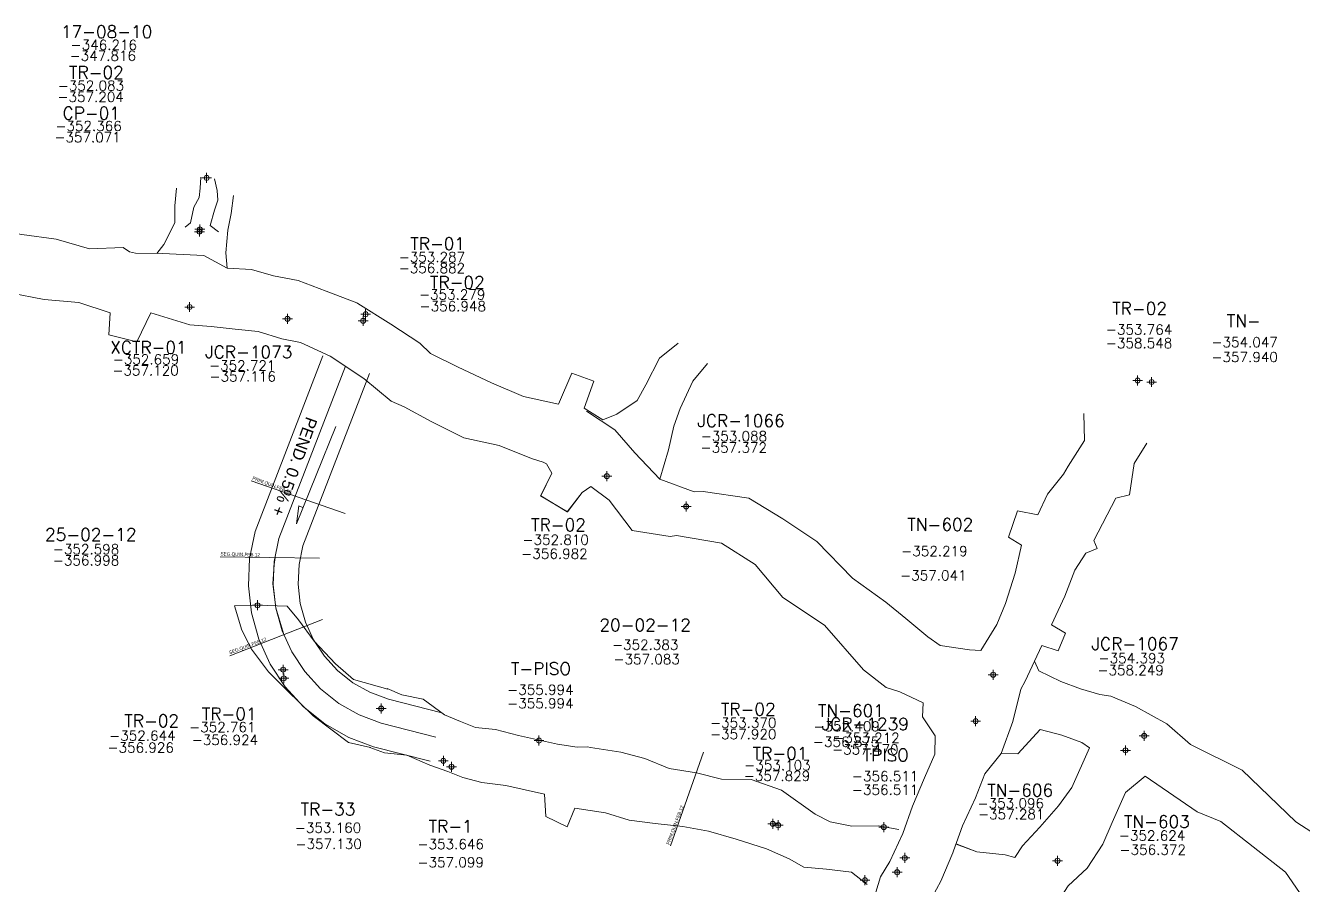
# Model space of a CAD drawing. Extents: x 10449 to 11319, y 9646 to 10021.
# Drawn here: x 10753.3 to 10881.9, y 9806.5 to 9893 of the extents above; entities that cross this region are included whole.
import ezdxf
from ezdxf.enums import TextEntityAlignment as Align

# ---------------------------------------------------------------- set-up
doc = ezdxf.new("R2010")
doc.units = 0
doc.header["$MEASUREMENT"] = 0
doc.header["$PDMODE"] = 34
doc.header["$PDSIZE"] = 0.5
for name, color, linetype in [('F-400--7723-EW-SCR', 2, 'Continuous'), ('F-400-7723-EW-FIC', 2, 'Continuous'), ('MEDIDA', 12, 'Continuous'), ('nom_dib', 7, 'Continuous'), ('R-400-7649-NE-FIC', 38, 'Continuous'), ('XC 400-7726-SW-FIC', 10, 'Continuous')]:
    doc.layers.add(name, color=color, linetype=linetype)
doc.styles.add('ROMAND', font='ROMAND.SHX')
doc.styles.add('ROMANS', font='ROMANS.SHX', dxfattribs={"width": 2.5})

# ---------------------------------------------------------------- blocks, each defined once
blk = doc.blocks.new('F2')
at = {"lineweight": 0}
blk.add_point((0, 0), dxfattribs=at)
at = {"lineweight": 0, "style": 'ROMAND'}
for tag, height, p in [('NOMBRE', 1.25, (0.2, 6.62)), ('CIELO', 1, (0.14, 4.62)), ('PISO', 1, (0.14, 3.25))]:
    blk.add_attdef(tag, text='', height=height, dxfattribs=at).set_placement(p, align=Align.CENTER)
at = {"lineweight": 0, "style": 'ROMANS', "flags": 1}
for tag, p in [('MINA', (-0.07, -3.26)), ('LOCALIZACION', (-0.07, -4.93)), ('ESTRUCTURA', (-0.07, -6.62)), ('NIVEL', (-0.07, -8.29)), ('OBRA', (-0.07, -10.12)), ('FECHA', (-0.07, -11.79)), ('ATRAS', (-0.07, -13.48)), ('TOPOGRAFO', (2.67, -15.3))]:
    blk.add_attdef(tag, text='', height=1.25, dxfattribs=at).set_placement(p, align=Align.CENTER)

msp = doc.modelspace()

# ---------------------------------------------------------------- linework, layer by layer
at = {"color": 3, "linetype": 'Continuous', "lineweight": 0, "flags": 128}
for points in [[(10783.2, 9859.79), (10776.36, 9842.08), (10775.81, 9839.37), (10775.69, 9836.63), (10776, 9833.9), (10776.73, 9831.25), (10777.88, 9828.75), (10779.39, 9826.46), (10781.25, 9824.44), (10783.4, 9822.73), (10785.79, 9821.37), (10788.3, 9820.43), (10793.99, 9818.98)], [(10787.87, 9857.99), (10781.18, 9840.67), (10780.79, 9838.77), (10780.71, 9836.8), (10780.92, 9834.86), (10781.45, 9832.97), (10782.26, 9831.19), (10783.35, 9829.55), (10784.67, 9828.1), (10786.2, 9826.88), (10787.91, 9825.92), (10789.8, 9825.21), (10795.16, 9823.84)]]:
    msp.add_lwpolyline(points, dxfattribs=at)
at = {"color": 1, "linetype": 'Continuous', "lineweight": 0, "elevation": -357.37, "flags": 128}
msp.add_lwpolyline([(10785.47, 9858.72), (10778.77, 9841.38), (10778.3, 9839.07), (10778.2, 9836.72), (10778.46, 9834.38), (10779.09, 9832.11), (10780.07, 9829.97), (10781.37, 9828.01), (10782.96, 9826.27), (10784.8, 9824.8), (10786.85, 9823.64), (10789.05, 9822.82), (10794.57, 9821.41)], dxfattribs=at)
at = {"color": 0, "linetype": 'Continuous', "lineweight": 0, "flags": 128}
msp.add_lwpolyline([(10784.48, 9852.65), (10780.53, 9842.86), (10780.76, 9844.67), (10781.19, 9844.5)], dxfattribs=at)
at = {"color": 2, "linetype": 'Continuous', "lineweight": 0, "flags": 128}
msp.add_lwpolyline([(10779.27, 9831.72), (10778.44, 9834.42), (10778.16, 9836.82), (10778.28, 9838.78), (10778.38, 9839.48)], dxfattribs=at)
at = {"layer": 'F-400--7723-EW-SCR', "color": 1, "linetype": 'Continuous', "lineweight": 0, "flags": 128}
for points, elevation in [([(10859.81, 9853.96), (10859.88, 9851.27), (10858.22, 9848.66), (10857.75, 9847.88), (10856.15, 9845.87), (10855.18, 9843.79), (10853.13, 9844.19), (10852.21, 9841.54), (10853.53, 9840.71), (10852.89, 9837.92), (10851.91, 9834.85), (10851.03, 9832.73), (10849.42, 9830.13), (10848.28, 9830.19), (10845.35, 9830.63), (10844.11, 9831.49), (10841.87, 9833.34), (10839.86, 9834.99), (10836.52, 9837.39), (10832.91, 9841.09), (10829.5, 9843.38), (10826.08, 9845.45), (10821.47, 9846.13), (10820.56, 9846.09), (10817.12, 9847.38), (10814.6, 9850), (10812.57, 9852.34), (10809.73, 9854.22), (10809.73, 9854.22), (10809.73, 9854.22)], -354.19), ([(10866.15, 9851), (10864.86, 9848.95), (10864.39, 9845.79), (10863.01, 9845.44), (10860.81, 9841.18), (10861.14, 9840.37), (10859.99, 9839.9), (10858.88, 9838.22), (10857.88, 9835.6), (10856.53, 9832.7), (10857.94, 9831.85), (10857.23, 9830.09), (10855.56, 9830.62), (10854.83, 9829.06), (10853.9, 9827.04), (10853.47, 9826.22), (10852.66, 9822.98), (10851.49, 9819.74), (10849.84, 9817.71), (10848.89, 9815.29), (10847.57, 9812.47), (10846.69, 9809.96), (10846.61, 9809.74), (10845.39, 9806.89), (10844.54, 9805.28)], -354.19), ([(10809.28, 9846.02), (10809.28, 9846.02), (10809.28, 9846.02), (10810.16, 9846.63), (10812.03, 9845.25), (10814.32, 9842.19), (10818.14, 9841.61), (10818.78, 9841.68), (10823.34, 9840.91), (10826.71, 9838.76), (10829.5, 9835.44), (10833.69, 9832.68), (10837.61, 9828.16), (10839.91, 9826.4), (10841.27, 9825.96), (10843.61, 9824.85), (10843.56, 9823.43), (10844.83, 9821.53), (10844.81, 9819.68), (10843.77, 9817.29), (10842.54, 9814.44), (10841.58, 9811.71), (10840.26, 9808.89), (10839.33, 9807.33), (10838.64, 9805.02)], -353.38), ([(10776.61, 9834.67), (10774.31, 9834.63)], -352.6), ([(10774.31, 9834.63), (10775.02, 9832.15), (10776, 9830.27), (10777.72, 9827.98), (10779.61, 9826.09), (10782.23, 9823.55), (10785.76, 9820.85), (10787.98, 9820.36)], -352.6), ([(10776.61, 9834.67), (10779.61, 9834.58), (10780.73, 9833.19), (10782.3, 9831.05), (10784.45, 9828.77), (10786.28, 9827.2), (10789.73, 9826.22)], -352.6), ([(10854.83, 9829.06), (10855.26, 9828.06), (10857.48, 9827.01), (10859.48, 9826.25), (10861.41, 9825.69), (10862.51, 9825.51), (10865, 9824.48), (10868.16, 9822.73), (10870.55, 9820.66), (10875.74, 9818.07), (10881.16, 9812.89), (10884.84, 9810.48), (10887.03, 9808.26), (10888.35, 9807.19), (10888.35, 9807.19), (10888.35, 9807.19)], -353.03), ([(10851.88, 9809.55), (10851.88, 9809.55), (10852.86, 9809.28), (10853.62, 9810.45), (10855.38, 9812.33), (10857.25, 9814.49), (10858.59, 9816.34), (10860.36, 9820.34), (10859.61, 9820.85), (10857.6, 9821.61), (10855.4, 9822.16), (10853.16, 9819.71), (10851.49, 9819.74)], -356.01), ([(10884.62, 9801.86), (10884.62, 9801.86), (10883.25, 9803.59), (10881.53, 9805.76), (10880.11, 9807.81), (10873.6, 9812.9), (10871.2, 9813.89), (10865.98, 9817.47), (10863.99, 9815.84), (10862.67, 9812.8), (10861.71, 9810.62), (10860.13, 9808.2), (10858.22, 9806.45), (10857.47, 9805.28), (10857.55, 9804.86), (10857.55, 9804.86), (10857.55, 9804.86)], -353.03)]:
    msp.add_lwpolyline(points, dxfattribs=dict(at, elevation=elevation))
at = {"layer": 'F-400--7723-EW-SCR', "color": 2, "linetype": 'Continuous', "lineweight": 0}
for points in [[(10768.44, 9876.66, -353.1), (10768.3, 9874.87, -353.14), (10768.28, 9873.15, -352.88), (10767.18, 9870.98, -353.04), (10766.46, 9870.07, -351.87)], [(10768.44, 9876.66, -356.9), (10768.3, 9874.87, -356.84), (10768.28, 9873.15, -356.88), (10767.18, 9870.98, -357.14), (10766.46, 9870.07, -357.17)], [(10770.9, 9877.76, -346.22), (10770.85, 9876.65, -347.53), (10770.73, 9875.7, -348.38), (10770.19, 9874.73, -349.71), (10769.88, 9873.15, -351.42), (10769.32, 9872.71, -351.63)], [(10770.9, 9877.76, -347.82), (10770.85, 9876.65, -349.03), (10770.73, 9875.7, -350.48), (10770.19, 9874.73, -353.11), (10769.88, 9873.15, -353.72), (10769.32, 9872.71, -354.73)], [(10772.29, 9877.58, -346.22), (10772.54, 9876.43, -347.53), (10772.61, 9875.45, -348.38), (10772.27, 9874.45, -349.71), (10771.86, 9872.89, -351.42), (10772.69, 9872.26, -351.63)], [(10772.29, 9877.58, -347.82), (10772.54, 9876.43, -349.03), (10772.61, 9875.45, -350.48), (10772.27, 9874.45, -353.11), (10771.86, 9872.89, -353.72), (10772.69, 9872.26, -354.73)], [(10774.19, 9875.9, -353.1), (10773.95, 9874.11, -353.14), (10773.63, 9872.44, -352.88), (10773.43, 9870.15, -353.04), (10773.57, 9868.6, -352.55)], [(10774.19, 9875.9, -356.9), (10773.95, 9874.11, -356.84), (10773.63, 9872.44, -356.88), (10773.43, 9870.15, -357.14), (10773.56, 9868.61, -357.12)], [(10745.98, 9873.27, -353.11), (10745.98, 9873.27, -353.11), (10749.22, 9872.62, -353.28), (10752.87, 9872, -353.14), (10756.34, 9871.51, -353.01), (10759.71, 9870.53, -352.97), (10763.1, 9870.67, -353.04), (10763.73, 9870.24, -352.43), (10764.32, 9870.12, -352.42), (10767.06, 9870.08, -352.79), (10771.2, 9869.87, -352.25), (10773.57, 9868.6, -352.55)], [(10745.98, 9873.27, -357.31), (10745.98, 9873.27, -357.31), (10749.22, 9872.62, -357.38), (10752.87, 9872, -357.34), (10756.34, 9871.51, -357.41), (10759.71, 9870.53, -358.37), (10763.1, 9870.67, -357.34), (10763.73, 9870.24, -357.23), (10764.32, 9870.12, -357.22), (10767.06, 9870.08, -357.29), (10771.2, 9869.87, -357.05), (10773.56, 9868.61, -357.12)], [(10773.56, 9868.61, -357.12), (10773.56, 9868.61, -357.12), (10773.56, 9868.61, -357.12), (10773.56, 9868.61, -357.12), (10776.01, 9868.45, -357.32), (10778.23, 9867.83, -357.19), (10780.69, 9867.36, -357.17)], [(10773.57, 9868.6, -352.55), (10773.57, 9868.6, -352.55), (10773.57, 9868.6, -352.55), (10773.57, 9868.6, -352.55), (10776.01, 9868.45, -353.32), (10778.23, 9867.83, -352.59), (10780.69, 9867.36, -352.77)], [(10741, 9867.38, -353.14), (10744.65, 9866.6, -353.11), (10747.97, 9866.35, -353.28), (10751.69, 9866.11, -353.14), (10755.12, 9865.43, -353.01), (10758.63, 9865.14, -352.97), (10761.79, 9864.1, -353.04), (10761.64, 9861.88, -352.43), (10764.45, 9861.17, -352.42), (10765.87, 9864.1, -352.79), (10769.81, 9862.91, -352.25), (10771.94, 9862.73, -352.55)], [(10741, 9867.38, -357.54), (10744.65, 9866.6, -357.31), (10747.97, 9866.35, -357.38), (10751.69, 9866.11, -357.34), (10755.12, 9865.43, -357.41), (10758.63, 9865.14, -358.37), (10761.79, 9864.1, -357.34), (10761.64, 9861.88, -357.23), (10764.45, 9861.17, -357.22), (10765.87, 9864.1, -357.29), (10769.81, 9862.91, -357.05), (10771.94, 9862.73, -357.25)], [(10780.69, 9867.36, -352.77), (10780.69, 9867.36, -352.77), (10780.69, 9867.36, -352.77), (10783.53, 9866.3, -353.09), (10786.61, 9865.1, -353.35), (10786.7, 9865.06, -353.35), (10790.02, 9862.96, -353.9), (10792.97, 9861.05, -353.16)], [(10771.94, 9862.73, -352.55), (10771.94, 9862.73, -352.55), (10771.94, 9862.73, -352.55), (10771.94, 9862.73, -352.55), (10774.35, 9862.47, -353.32), (10776.68, 9862.24, -352.59), (10779.06, 9861.48, -352.77)], [(10771.94, 9862.73, -357.25), (10771.94, 9862.73, -357.25), (10771.94, 9862.73, -357.25), (10771.94, 9862.73, -357.25), (10774.35, 9862.47, -357.32), (10776.68, 9862.24, -357.19), (10779.06, 9861.48, -357.17)]]:
    msp.add_polyline3d(points, dxfattribs=at)
at = {"layer": 'F-400--7723-EW-SCR', "color": 1, "linetype": 'Continuous', "lineweight": 0}
for points in [[(10780.69, 9867.36, -357.17), (10780.69, 9867.36, -357.17), (10780.69, 9867.36, -357.17), (10783.53, 9866.3, -356.89), (10786.61, 9865.1, -357.25), (10786.7, 9865.06, -357.25), (10790.02, 9862.96, -357.3), (10792.97, 9861.05, -357.56)], [(10779.06, 9861.48, -352.77), (10779.06, 9861.48, -352.77), (10779.06, 9861.48, -352.77), (10780.94, 9861.11, -353.09), (10783.94, 9859.73, -353.35), (10783.94, 9859.73, -353.35), (10787.3, 9857.5, -353.9), (10790.08, 9855.23, -353.16)], [(10779.06, 9861.48, -357.17), (10779.06, 9861.48, -357.17), (10779.06, 9861.48, -357.17), (10780.94, 9861.11, -356.89), (10783.94, 9859.73, -357.25), (10783.94, 9859.73, -357.25), (10787.3, 9857.5, -357.3), (10790.08, 9855.23, -357.56)], [(10792.97, 9861.05, -353.16), (10794.04, 9860, -353.17), (10796.81, 9858.62, -353.15), (10800.16, 9857.06, -353.1), (10803.38, 9855.67, -353.56), (10806.91, 9854.91, -353.42), (10808.25, 9858.03, -353.27), (10810.46, 9857.23, -353.26), (10809.51, 9854.51, -353.32), (10811.12, 9853.49, -353.05), (10811.38, 9853.35, -353.04), (10812.8, 9853.89, -352.89)], [(10792.97, 9861.05, -357.56), (10794.04, 9860, -357.67), (10796.81, 9858.62, -357.95), (10800.16, 9857.06, -357.6), (10803.38, 9855.67, -357.56), (10806.91, 9854.91, -357.32), (10808.25, 9858.03, -357.27), (10810.46, 9857.23, -357.26), (10809.51, 9854.51, -357.22), (10811.12, 9853.49, -357.15), (10811.38, 9853.35, -357.14), (10812.8, 9853.89, -356.99)], [(10818.95, 9861.05, -353.13), (10817.07, 9859.55, -353.17), (10815.7, 9856.86, -353.34), (10814.84, 9855.27, -353.45), (10812.8, 9853.89, -352.89), (10812.8, 9853.89, -352.89)], [(10818.95, 9861.05, -356.73), (10817.07, 9859.55, -356.77), (10815.7, 9856.86, -356.64), (10814.84, 9855.27, -356.95), (10812.8, 9853.89, -356.99), (10812.8, 9853.89, -356.99)], [(10821.91, 9859, -353.13), (10820.44, 9857.22, -353.17), (10819.15, 9854.48, -353.34), (10818.54, 9852.71, -353.45), (10817.98, 9850.31, -352.89), (10817.12, 9847.38, -354.19)], [(10821.91, 9859, -356.73), (10820.44, 9857.22, -356.77), (10819.15, 9854.48, -356.64), (10818.54, 9852.71, -356.95), (10817.98, 9850.31, -356.99), (10817.12, 9847.38, -356.91)], [(10790.08, 9855.23, -353.16), (10791.36, 9854.63, -353.17), (10794.09, 9853.16, -353.15), (10797.39, 9851.51, -353.1), (10800.93, 9850.75, -353.56), (10804.19, 9849.46, -353.42), (10805.37, 9849.09, -353.27), (10805.71, 9848.92, -353.26), (10806.24, 9847.98, -353.32), (10805.12, 9845.68, -353.05), (10807.8, 9844.08, -353.04), (10809.28, 9846.02, -352.78)], [(10790.08, 9855.23, -357.56), (10791.36, 9854.63, -357.67), (10794.09, 9853.16, -357.95), (10797.39, 9851.51, -357.6), (10800.93, 9850.75, -357.56), (10804.19, 9849.46, -357.32), (10805.37, 9849.09, -357.27), (10805.71, 9848.92, -357.26), (10806.24, 9847.98, -357.22), (10805.11, 9845.68, -357.15), (10807.81, 9844.09, -357.14), (10809.28, 9846.02, -357.08)], [(10789.66, 9826.3, -352.38), (10791.14, 9825.66, -352.46), (10793.3, 9825.23, -352.33), (10795.45, 9823.66, -352.7), (10797.06, 9822.97, -352.35)], [(10789.66, 9826.3, -357.08), (10791.14, 9825.66, -357.06), (10793.3, 9825.23, -357.03), (10795.45, 9823.66, -357), (10797.06, 9822.97, -357.05)], [(10797.06, 9822.97, -352.35), (10798.56, 9822.38, -352.38), (10800.57, 9822.17, -352.01), (10802.9, 9821.58, -352.45), (10806.8, 9820.69, -352.42), (10808.78, 9820.38, -352.26), (10809.83, 9820.43, -352.17), (10810.12, 9820.35, -351.48), (10813.2, 9819.88, -352.23), (10815.62, 9819.26, -352.57), (10818.04, 9818.23, -352.72), (10820.82, 9817.82, -352.77), (10823.34, 9817.18, -353.11), (10826.32, 9817.14, -353.06), (10829.35, 9816.06, -353.37)], [(10787.91, 9820.36, -357.08), (10789.41, 9819.81, -357.06), (10791.63, 9819.57, -357.03), (10793.95, 9818.57, -357), (10795.77, 9817.93, -357.05)], [(10787.91, 9820.36, -352.38), (10789.41, 9819.81, -352.46), (10791.63, 9819.57, -352.33), (10793.95, 9818.57, -352.7), (10795.77, 9817.93, -352.35)], [(10795.77, 9817.93, -352.35), (10797.27, 9817.34, -352.38), (10799.21, 9816.84, -352.01), (10801.61, 9816.54, -352.45), (10805.51, 9815.65, -352.42), (10805.63, 9813.42, -352.26), (10807.77, 9812.39, -352.17), (10808.56, 9814.25, -351.48), (10811.64, 9813.77, -352.23), (10814.03, 9813.06, -352.57), (10816.63, 9812.7, -352.72), (10819.44, 9812.4, -352.77), (10822, 9811.95, -353.11), (10824.79, 9811.13, -353.06), (10827.84, 9810.15, -353.37)], [(10795.77, 9817.93, -357.05), (10797.27, 9817.34, -357.08), (10799.21, 9816.84, -357.01), (10801.61, 9816.54, -357.05), (10805.51, 9815.65, -357.02), (10805.63, 9813.42, -356.96), (10807.77, 9812.39, -357.07), (10808.56, 9814.25, -357.08), (10811.64, 9813.77, -357.03), (10814.03, 9813.06, -357.07), (10816.63, 9812.7, -357.12), (10819.44, 9812.4, -356.97), (10822, 9811.95, -357.01), (10824.79, 9811.13, -357.06), (10827.84, 9810.15, -356.91)], [(10829.35, 9816.06, -353.37), (10832.75, 9813.65, -353.57), (10834.26, 9812.88, -353.37), (10836.43, 9812.43, -353.03), (10839.12, 9812.49, -353.39), (10841.19, 9812.09, -353.06)], [(10829.35, 9816.06, -356.91), (10832.75, 9813.65, -357.87), (10834.26, 9812.88, -357.77), (10836.43, 9812.43, -357.73), (10839.12, 9812.49, -357.49), (10841.19, 9812.09, -357.46)], [(10827.84, 9810.15, -353.37), (10830.13, 9809.15, -353.57), (10831.6, 9808.3, -353.37), (10833.91, 9808.11, -353.03), (10836.4, 9807.82, -353.39), (10837.98, 9806.56, -353.06)], [(10827.84, 9810.15, -356.91), (10830.13, 9809.15, -357.87), (10831.6, 9808.3, -357.77), (10833.91, 9808.11, -357.73), (10836.4, 9807.82, -357.49), (10837.98, 9806.56, -357.46)], [(10846.94, 9810.65, -351.53), (10846.94, 9810.65, -351.53), (10849.03, 9809.86, -351.88), (10851.88, 9809.55, -352.52)], [(10846.95, 9810.63, -355.13), (10846.95, 9810.63, -355.13), (10849.03, 9809.86, -355.48), (10851.88, 9809.55, -355.82)]]:
    msp.add_polyline3d(points, dxfattribs=at)
at = {"layer": 'MEDIDA', "color": 2, "linetype": 'Continuous', "lineweight": 0, "flags": 128}
for points, elevation in [([(10785.42, 9843.92), (10775.97, 9847.21)], -353.28), ([(10782.84, 9839.42), (10772.84, 9839.55)], -353.28), ([(10783.15, 9833.24), (10773.84, 9829.58)], -353.16), ([(10821.51, 9819.89), (10818.2, 9810.46)], -353.21)]:
    msp.add_lwpolyline(points, dxfattribs=dict(at, elevation=elevation))
at = {"layer": 'nom_dib', "color": 1, "linetype": 'Continuous', "lineweight": 0}
msp.add_polyline3d([(10797.06, 9822.97, -357.05), (10798.56, 9822.38, -357.08), (10800.57, 9822.17, -357.01), (10802.9, 9821.58, -357.05), (10806.8, 9820.69, -357.02), (10808.78, 9820.38, -356.96), (10809.83, 9820.43, -357.07), (10810.12, 9820.35, -357.08), (10813.2, 9819.88, -357.03), (10815.62, 9819.26, -357.07), (10818.04, 9818.23, -357.12), (10820.82, 9817.82, -356.97), (10823.34, 9817.18, -357.01), (10826.32, 9817.14, -357.06), (10829.35, 9816.06, -356.91)], dxfattribs=at)

# ---------------------------------------------------------------- block references
at = {"layer": 'F-400-7723-EW-FIC', "color": 2, "linetype": 'Continuous', "lineweight": 0}
ref = msp.add_blockref('F2', (10771.49, 9877.68, -346.22), dxfattribs=at)
ref.add_attrib('NOMBRE', '17-08-10', dxfattribs={"layer": '0', "lineweight": 0, "height": 1.25, "style": 'ROMAND'}).set_placement((10761.42, 9891.77, -346.22), align=Align.CENTER)
ref.add_attrib('CIELO', '-346.216', dxfattribs={"layer": '0', "lineweight": 0, "height": 1, "style": 'ROMAND'}).set_placement((10761.14, 9890.57, -346.22), align=Align.CENTER)
ref.add_attrib('PISO', '-347.816', dxfattribs={"layer": '0', "lineweight": 0, "height": 1, "style": 'ROMAND'}).set_placement((10761.04, 9889.48, -346.22), align=Align.CENTER)
ref = msp.add_blockref('F2', (10770.81, 9872.51, -352.08), dxfattribs=at)
ref.add_attrib('NOMBRE', 'TR-02', dxfattribs={"layer": '0', "lineweight": 0, "height": 1.25, "style": 'ROMAND'}).set_placement((10760.39, 9887.67, -352.08), align=Align.CENTER)
ref.add_attrib('CIELO', '-352.083', dxfattribs={"layer": '0', "lineweight": 0, "height": 1, "style": 'ROMAND'}).set_placement((10759.84, 9886.47, -352.08), align=Align.CENTER)
ref.add_attrib('PISO', '-357.204', dxfattribs={"layer": '0', "lineweight": 0, "height": 1, "style": 'ROMAND'}).set_placement((10759.81, 9885.34, -352.08), align=Align.CENTER)
ref = msp.add_blockref('F2', (10770.77, 9872.27, -352.37), dxfattribs=at)
ref.add_attrib('NOMBRE', 'CP-01', dxfattribs={"layer": '0', "lineweight": 0, "height": 1.25, "style": 'ROMAND'}).set_placement((10759.88, 9883.57, -352.37), align=Align.CENTER)
ref.add_attrib('CIELO', '-352.366', dxfattribs={"layer": '0', "lineweight": 0, "height": 1, "style": 'ROMAND'}).set_placement((10759.6, 9882.41, -352.37), align=Align.CENTER)
ref.add_attrib('PISO', '-357.071', dxfattribs={"layer": '0', "lineweight": 0, "height": 1, "style": 'ROMAND'}).set_placement((10759.5, 9881.28, -352.37), align=Align.CENTER)
ref = msp.add_blockref('F2', (10787.5, 9863.96, -353.29), dxfattribs=at)
ref.add_attrib('NOMBRE', 'TR-01', dxfattribs={"layer": '0', "lineweight": 0, "height": 1.25, "style": 'ROMAND'}).set_placement((10794.75, 9870.44, -353.29), align=Align.CENTER)
ref.add_attrib('CIELO', '-353.287', dxfattribs={"layer": '0', "lineweight": 0, "height": 1, "style": 'ROMAND'}).set_placement((10794.17, 9869.22, -353.29), align=Align.CENTER)
ref.add_attrib('PISO', '-356.882', dxfattribs={"layer": '0', "lineweight": 0, "height": 1, "style": 'ROMAND'}).set_placement((10794.17, 9868.11, -353.29), align=Align.CENTER)
ref = msp.add_blockref('F2', (10787.24, 9863.3, -353.28), dxfattribs=at)
ref.add_attrib('NOMBRE', 'TR-02', dxfattribs={"layer": '0', "lineweight": 0, "height": 1.25, "style": 'ROMAND'}).set_placement((10796.73, 9866.54, -353.28), align=Align.CENTER)
ref.add_attrib('CIELO', '-353.279', dxfattribs={"layer": '0', "lineweight": 0, "height": 1, "style": 'ROMAND'}).set_placement((10796.21, 9865.44, -353.28), align=Align.CENTER)
ref.add_attrib('PISO', '-356.948', dxfattribs={"layer": '0', "lineweight": 0, "height": 1, "style": 'ROMAND'}).set_placement((10796.27, 9864.27, -353.28), align=Align.CENTER)
ref = msp.add_blockref('F2', (10769.78, 9864.69, -352.66), dxfattribs=at)
ref.add_attrib('NOMBRE', 'XCTR-01', dxfattribs={"layer": '0', "lineweight": 0, "height": 1.25, "style": 'ROMAND'}).set_placement((10765.63, 9860, -352.66), align=Align.CENTER)
ref.add_attrib('CIELO', '-352.659', dxfattribs={"layer": '0', "lineweight": 0, "height": 1, "style": 'ROMAND'}).set_placement((10765.38, 9858.91, -352.66), align=Align.CENTER)
ref.add_attrib('PISO', '-357.120', dxfattribs={"layer": '0', "lineweight": 0, "height": 1, "style": 'ROMAND'}).set_placement((10765.34, 9857.81, -352.66), align=Align.CENTER)
for p, values in [((10865.22, 9857.3, -353.76), {'NOMBRE': 'TR-02', 'CIELO': '-353.764', 'PISO': '-358.548'}), ((10804.95, 9821.05, -355.99), {'NOMBRE': 'T-PISO', 'CIELO': '-355.994', 'PISO': '-355.994'}), ((10839.66, 9812.35, -356.51), {'NOMBRE': 'TPISO', 'CIELO': '-356.511', 'PISO': '-356.511'})]:
    msp.add_blockref('F2', p, dxfattribs=at).add_auto_attribs(values)
ref = msp.add_blockref('F2', (10779.62, 9863.5, -352.72), dxfattribs=at)
ref.add_attrib('NOMBRE', 'JCR-1073', dxfattribs={"layer": '0', "lineweight": 0, "height": 1.25, "style": 'ROMAND'}).set_placement((10775.73, 9859.54, -352.72), align=Align.CENTER)
ref.add_attrib('CIELO', '-352.721', dxfattribs={"layer": '0', "lineweight": 0, "height": 1, "style": 'ROMAND'}).set_placement((10775.07, 9858.3, -352.72), align=Align.CENTER)
ref.add_attrib('PISO', '-357.116', dxfattribs={"layer": '0', "lineweight": 0, "height": 1, "style": 'ROMAND'}).set_placement((10775.12, 9857.2, -352.72), align=Align.CENTER)
ref = msp.add_blockref('F2', (10819.76, 9844.62, -353.09), dxfattribs=at)
ref.add_attrib('NOMBRE', 'JCR-1066', dxfattribs={"layer": '0', "lineweight": 0, "height": 1.25, "style": 'ROMAND'}).set_placement((10825.29, 9852.62, -353.09), align=Align.CENTER)
ref.add_attrib('CIELO', '-353.088', dxfattribs={"layer": '0', "lineweight": 0, "height": 1, "style": 'ROMAND'}).set_placement((10824.57, 9851.19, -353.09), align=Align.CENTER)
ref.add_attrib('PISO', '-357.372', dxfattribs={"layer": '0', "lineweight": 0, "height": 1, "style": 'ROMAND'}).set_placement((10824.56, 9850.04, -353.09), align=Align.CENTER)
ref = msp.add_blockref('F2', (10811.79, 9847.67, -352.81), dxfattribs=at)
ref.add_attrib('NOMBRE', 'TR-02', dxfattribs={"layer": '0', "lineweight": 0, "height": 1.25, "style": 'ROMAND'}).set_placement((10806.91, 9842.14, -352.81), align=Align.CENTER)
ref.add_attrib('CIELO', '-352.810', dxfattribs={"layer": '0', "lineweight": 0, "height": 1, "style": 'ROMAND'}).set_placement((10806.63, 9840.77, -352.81), align=Align.CENTER)
ref.add_attrib('PISO', '-356.982', dxfattribs={"layer": '0', "lineweight": 0, "height": 1, "style": 'ROMAND'}).set_placement((10806.51, 9839.36, -352.81), align=Align.CENTER)
ref = msp.add_blockref('F2', (10850.68, 9827.68, -352.22), dxfattribs=at)
ref.add_attrib('NOMBRE', 'TN-602', dxfattribs={"layer": '0', "lineweight": 0, "height": 1.25, "style": 'ROMAND'}).set_placement((10845.35, 9842.18, -352.22), align=Align.CENTER)
ref.add_attrib('CIELO', '-352.219', dxfattribs={"layer": '0', "lineweight": 0, "height": 1, "style": 'ROMAND'}).set_placement((10844.76, 9839.62, -352.22), align=Align.CENTER)
ref.add_attrib('PISO', '-357.041', dxfattribs={"layer": '0', "lineweight": 0, "height": 1, "style": 'ROMAND'}).set_placement((10844.65, 9837.18, -352.22), align=Align.CENTER)
ref = msp.add_blockref('F2', (10776.61, 9834.67, -352.6), dxfattribs=at)
ref.add_attrib('NOMBRE', '25-02-12', dxfattribs={"layer": '0', "lineweight": 0, "height": 1.25, "style": 'ROMAND'}).set_placement((10759.83, 9841.17, -352.6), align=Align.CENTER)
ref.add_attrib('CIELO', '-352.598', dxfattribs={"layer": '0', "lineweight": 0, "height": 1, "style": 'ROMAND'}).set_placement((10759.35, 9839.81, -352.6), align=Align.CENTER)
ref.add_attrib('PISO', '-356.998', dxfattribs={"layer": '0', "lineweight": 0, "height": 1, "style": 'ROMAND'}).set_placement((10759.35, 9838.69, -352.6), align=Align.CENTER)
ref = msp.add_blockref('F2', (10789.06, 9824.29, -352.38), dxfattribs=at)
ref.add_attrib('NOMBRE', '20-02-12', dxfattribs={"layer": '0', "lineweight": 0, "height": 1.25, "style": 'ROMAND'}).set_placement((10815.64, 9832.06, -352.38), align=Align.CENTER)
ref.add_attrib('CIELO', '-352.383', dxfattribs={"layer": '0', "lineweight": 0, "height": 1, "style": 'ROMAND'}).set_placement((10815.64, 9830.2, -352.38), align=Align.CENTER)
ref.add_attrib('PISO', '-357.083', dxfattribs={"layer": '0', "lineweight": 0, "height": 1, "style": 'ROMAND'}).set_placement((10815.79, 9828.74, -352.38), align=Align.CENTER)
ref = msp.add_blockref('F2', (10863.99, 9820.07, -354.39), dxfattribs=at)
ref.add_attrib('NOMBRE', 'JCR-1067', dxfattribs={"layer": '0', "lineweight": 0, "height": 1.25, "style": 'ROMAND'}).set_placement((10864.97, 9830.17, -354.39), align=Align.CENTER)
ref.add_attrib('CIELO', '-354.393', dxfattribs={"layer": '0', "lineweight": 0, "height": 1, "style": 'ROMAND'}).set_placement((10864.63, 9828.84, -354.39), align=Align.CENTER)
ref.add_attrib('PISO', '-358.249', dxfattribs={"layer": '0', "lineweight": 0, "height": 1, "style": 'ROMAND'}).set_placement((10864.51, 9827.64, -354.39), align=Align.CENTER)
ref = msp.add_blockref('F2', (10865.88, 9821.52, -354.05), dxfattribs=at)
ref.add_attrib('NOMBRE', 'TR-01', dxfattribs={"layer": '0', "lineweight": 0, "height": 1.25, "style": 'ROMAND'}).set_placement((10887.11, 9828.38, -354.05), align=Align.CENTER)
ref.add_attrib('CIELO', '-354.052', dxfattribs={"layer": '0', "lineweight": 0, "height": 1, "style": 'ROMAND'}).set_placement((10886.61, 9826.97, -354.05), align=Align.CENTER)
ref.add_attrib('PISO', '-358.460', dxfattribs={"layer": '0', "lineweight": 0, "height": 1, "style": 'ROMAND'}).set_placement((10886.57, 9825.72, -354.05), align=Align.CENTER)
ref = msp.add_blockref('F2', (10779.19, 9828.19, -352.64), dxfattribs=at)
ref.add_attrib('NOMBRE', 'TR-02', dxfattribs={"layer": '0', "lineweight": 0, "height": 1.25, "style": 'ROMAND'}).set_placement((10765.96, 9822.42, -352.64), align=Align.CENTER)
ref.add_attrib('CIELO', '-352.644', dxfattribs={"layer": '0', "lineweight": 0, "height": 1, "style": 'ROMAND'}).set_placement((10765.02, 9821.05, -352.64), align=Align.CENTER)
ref.add_attrib('PISO', '-356.926', dxfattribs={"layer": '0', "lineweight": 0, "height": 1, "style": 'ROMAND'}).set_placement((10764.85, 9819.85, -352.64), align=Align.CENTER)
ref = msp.add_blockref('F2', (10779.25, 9827.32, -352.76), dxfattribs=at)
ref.add_attrib('NOMBRE', 'TR-01', dxfattribs={"layer": '0', "lineweight": 0, "height": 1.25, "style": 'ROMAND'}).set_placement((10773.76, 9823.11, -352.76), align=Align.CENTER)
ref.add_attrib('CIELO', '-352.761', dxfattribs={"layer": '0', "lineweight": 0, "height": 1, "style": 'ROMAND'}).set_placement((10773.07, 9821.91, -352.76), align=Align.CENTER)
ref.add_attrib('PISO', '-356.924', dxfattribs={"layer": '0', "lineweight": 0, "height": 1, "style": 'ROMAND'}).set_placement((10773.33, 9820.62, -352.76), align=Align.CENTER)
ref = msp.add_blockref('F2', (10828.48, 9812.67, -353.37), dxfattribs=at)
ref.add_attrib('NOMBRE', 'TR-02', dxfattribs={"layer": '0', "lineweight": 0, "height": 1.25, "style": 'ROMAND'}).set_placement((10826.02, 9823.58, -353.37), align=Align.CENTER)
ref.add_attrib('CIELO', '-353.370', dxfattribs={"layer": '0', "lineweight": 0, "height": 1, "style": 'ROMAND'}).set_placement((10825.51, 9822.35, -353.37), align=Align.CENTER)
ref.add_attrib('PISO', '-357.920', dxfattribs={"layer": '0', "lineweight": 0, "height": 1, "style": 'ROMAND'}).set_placement((10825.51, 9821.2, -353.37), align=Align.CENTER)
ref = msp.add_blockref('F2', (10848.91, 9823.01, -352.41), dxfattribs=at)
ref.add_attrib('NOMBRE', 'TN-601', dxfattribs={"layer": '0', "lineweight": 0, "height": 1.25, "style": 'ROMAND'}).set_placement((10836.35, 9823.44, -352.41), align=Align.CENTER)
ref.add_attrib('CIELO', '-352.409', dxfattribs={"layer": '0', "lineweight": 0, "height": 1, "style": 'ROMAND'}).set_placement((10835.93, 9821.99, -352.41), align=Align.CENTER)
ref.add_attrib('PISO', '-356.875', dxfattribs={"layer": '0', "lineweight": 0, "height": 1, "style": 'ROMAND'}).set_placement((10835.87, 9820.43, -352.41), align=Align.CENTER)
ref = msp.add_blockref('F2', (10829.02, 9812.53, -353.1), dxfattribs=at)
ref.add_attrib('NOMBRE', 'TR-01', dxfattribs={"layer": '0', "lineweight": 0, "height": 1.25, "style": 'ROMAND'}).set_placement((10829.22, 9819.14, -353.1), align=Align.CENTER)
ref.add_attrib('CIELO', '-353.103', dxfattribs={"layer": '0', "lineweight": 0, "height": 1, "style": 'ROMAND'}).set_placement((10828.96, 9818.07, -353.1), align=Align.CENTER)
ref.add_attrib('PISO', '-357.829', dxfattribs={"layer": '0', "lineweight": 0, "height": 1, "style": 'ROMAND'}).set_placement((10828.91, 9817, -353.1), align=Align.CENTER)
ref = msp.add_blockref('F2', (10795.32, 9819.02, -353.16), dxfattribs=at)
ref.add_attrib('NOMBRE', 'TR-33', dxfattribs={"layer": '0', "lineweight": 0, "height": 1.25, "style": 'ROMAND'}).set_placement((10783.71, 9813.53, -353.16), align=Align.CENTER)
ref.add_attrib('CIELO', '-353.160', dxfattribs={"layer": '0', "lineweight": 0, "height": 1, "style": 'ROMAND'}).set_placement((10783.71, 9811.78, -353.16), align=Align.CENTER)
ref.add_attrib('PISO', '-357.130', dxfattribs={"layer": '0', "lineweight": 0, "height": 1, "style": 'ROMAND'}).set_placement((10783.77, 9810.15, -353.16), align=Align.CENTER)
ref = msp.add_blockref('F2', (10796.14, 9818.42, -353.65), dxfattribs=at)
ref.add_attrib('NOMBRE', 'TR-1', dxfattribs={"layer": '0', "lineweight": 0, "height": 1.25, "style": 'ROMAND'}).set_placement((10796.06, 9811.81, -353.65), align=Align.CENTER)
ref.add_attrib('CIELO', '-353.646', dxfattribs={"layer": '0', "lineweight": 0, "height": 1, "style": 'ROMAND'}).set_placement((10796.06, 9810.13, -353.65), align=Align.CENTER)
ref.add_attrib('PISO', '-357.099', dxfattribs={"layer": '0', "lineweight": 0, "height": 1, "style": 'ROMAND'}).set_placement((10796.06, 9808.3, -353.65), align=Align.CENTER)
ref = msp.add_blockref('F2', (10857.16, 9808.96, -352.62), dxfattribs=at)
ref.add_attrib('NOMBRE', 'TN-603', dxfattribs={"layer": '0', "lineweight": 0, "height": 1.25, "style": 'ROMAND'}).set_placement((10867.15, 9812.27, -352.62), align=Align.CENTER)
ref.add_attrib('CIELO', '-352.624', dxfattribs={"layer": '0', "lineweight": 0, "height": 1, "style": 'ROMAND'}).set_placement((10866.67, 9810.99, -352.62), align=Align.CENTER)
ref.add_attrib('PISO', '-356.372', dxfattribs={"layer": '0', "lineweight": 0, "height": 1, "style": 'ROMAND'}).set_placement((10866.74, 9809.57, -352.62), align=Align.CENTER)
ref = msp.add_blockref('F2', (10837.77, 9807.01, -356), dxfattribs=at)
ref.add_attrib('NOMBRE', 'TPISO2', dxfattribs={"layer": '0', "lineweight": 0, "height": 1.25, "style": 'ROMAND'}).set_placement((10829.67, 9801.46, -356), align=Align.CENTER)
ref.add_attrib('CIELO', '-356.002', dxfattribs={"layer": '0', "lineweight": 0, "height": 1, "style": 'ROMAND'}).set_placement((10828.65, 9800.11, -356), align=Align.CENTER)
ref.add_attrib('PISO', '-356.002', dxfattribs={"layer": '0', "lineweight": 0, "height": 1, "style": 'ROMAND'}).set_placement((10828.74, 9798.83, -356), align=Align.CENTER)
at = {"layer": 'R-400-7649-NE-FIC', "color": 2, "linetype": 'Continuous', "lineweight": 0}
ref = msp.add_blockref('F2', (10866.63, 9857.14, -354.05), dxfattribs=at)
ref.add_attrib('NOMBRE', 'TN-', dxfattribs={"layer": '0', "lineweight": 0, "height": 1.25, "style": 'ROMAND'}).set_placement((10875.9, 9862.67, -354.05), align=Align.CENTER)
ref.add_attrib('CIELO', '-354.047', dxfattribs={"layer": '0', "lineweight": 0, "height": 1, "style": 'ROMAND'}).set_placement((10875.99, 9860.65, -354.05), align=Align.CENTER)
ref.add_attrib('PISO', '-357.940', dxfattribs={"layer": '0', "lineweight": 0, "height": 1, "style": 'ROMAND'}).set_placement((10875.99, 9859.16, -354.05), align=Align.CENTER)
at = {"layer": 'XC 400-7726-SW-FIC', "color": 1, "linetype": 'Continuous', "lineweight": 0}
ref = msp.add_blockref('F2', (10841.01, 9807.8, -353.21), dxfattribs=at)
ref.add_attrib('NOMBRE', 'JCR-1239', dxfattribs={"layer": '0', "lineweight": 0, "height": 1.25, "style": 'ROMAND'}).set_placement((10837.8, 9822.1, -353.21), align=Align.CENTER)
ref.add_attrib('CIELO', '-353.212', dxfattribs={"layer": '0', "lineweight": 0, "height": 1, "style": 'ROMAND'}).set_placement((10837.92, 9820.82, -353.21), align=Align.CENTER)
ref.add_attrib('PISO', '-357.470', dxfattribs={"layer": '0', "lineweight": 0, "height": 1, "style": 'ROMAND'}).set_placement((10837.8, 9819.66, -353.21), align=Align.CENTER)
ref = msp.add_blockref('F2', (10841.77, 9809.24, -353.1), dxfattribs=at)
ref.add_attrib('NOMBRE', 'TN-606', dxfattribs={"layer": '0', "lineweight": 0, "height": 1.25, "style": 'ROMAND'}).set_placement((10853.39, 9815.43, -353.1), align=Align.CENTER)
ref.add_attrib('CIELO', '-353.096', dxfattribs={"layer": '0', "lineweight": 0, "height": 1, "style": 'ROMAND'}).set_placement((10852.45, 9814.24, -353.1), align=Align.CENTER)
ref.add_attrib('PISO', '-357.281', dxfattribs={"layer": '0', "lineweight": 0, "height": 1, "style": 'ROMAND'}).set_placement((10852.49, 9813.14, -353.1), align=Align.CENTER)

# ---------------------------------------------------------------- texts
at = {"color": 0, "linetype": 'Continuous', "lineweight": 0, "insert": (10782.67, 9853.32), "char_height": 1.206, "width": 22.4297, "attachment_point": 1, "rotation": 250.219}
msp.add_mtext('PEND. 0.5% +', dxfattribs=at)
at = {"layer": 'MEDIDA', "color": 2, "linetype": 'Continuous', "lineweight": 0, "char_height": 0.3386, "width": 4.2738, "attachment_point": 1}
for s, insert, rotation in [('PRIM.QUIN.FEB.12', (10776.17, 9847.65, -353.28), 339.7313), ('SEG.QUIN.FEB.12', (10772.89, 9840.03, -353.28), 358.2386), ('SEG.QUIN.FEB.12', (10773.7, 9830.05, -353.16), 20.424), ('PRIM.QUIN.FEB.12', (10817.76, 9810.66, -353.21), 69.6295)]:
    msp.add_mtext(s, dxfattribs=dict(at, insert=insert, rotation=rotation))

doc.saveas('drawing.dxf')
